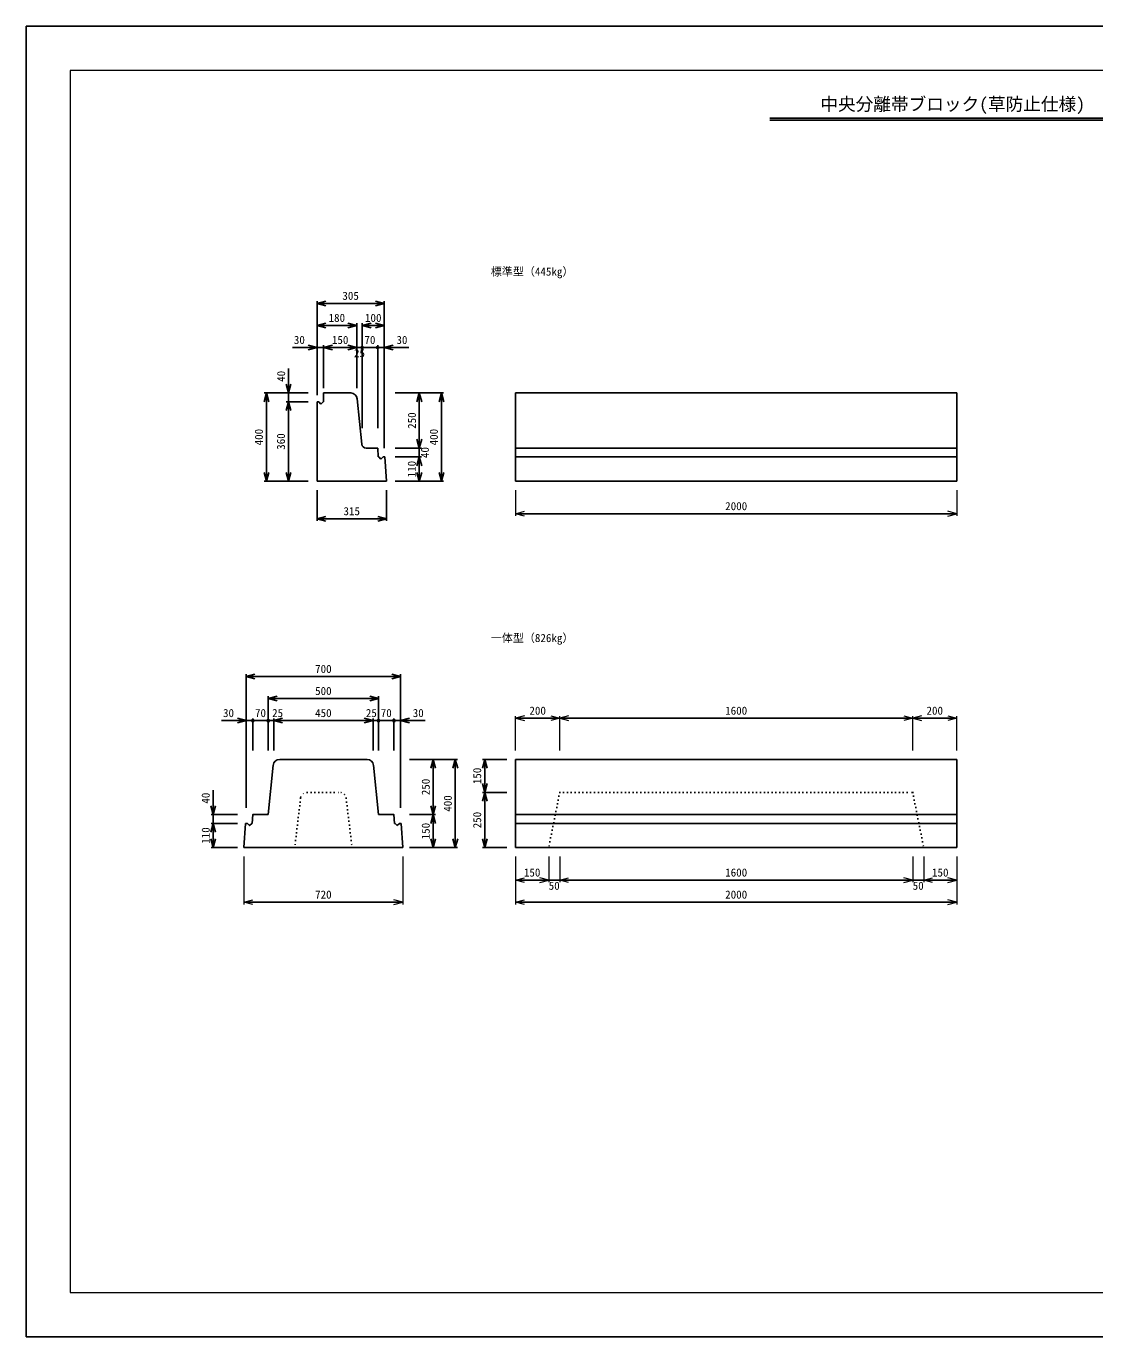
# Model space of a CAD drawing. Units: millimetres, scale not verified. Extents: x -4200 to 4200, y -2970 to 2970.
# Drawn here: x -4200 to 644, y -2970 to 2970 of the extents above; entities that cross this region are included whole.
import ezdxf
from ezdxf.enums import TextEntityAlignment as Align

# ---------------------------------------------------------------- set-up
doc = ezdxf.new("R2010")
doc.units = ezdxf.units.MM
doc.header["$LTSCALE"] = 10
doc.linetypes.add('DOTTED', pattern=[1.75, 0.25, -1.5])
for name, color, linetype, lineweight in [('0-0_DIM', 7, 'Continuous', 25), ('0-1_Defpoints', 5, 'Continuous', 25), ('0-2_OUTLINE', 3, 'Continuous', 25), ('0-3_OUTLINE2', 4, 'DOTTED', 25), ('0-4_TXT', 7, 'Continuous', 25), ('0-5_WAKU', 3, 'Continuous', 13)]:
    doc.layers.add(name, color=color, linetype=linetype, lineweight=lineweight)
doc.styles.add('ＭＳ ゴシック', font='')
doc.styles.get('ＭＳ ゴシック').set_extended_font_data('MS Gothic')

msp = doc.modelspace()

# ---------------------------------------------------------------- linework, layer by layer
at = {"layer": '0-0_DIM'}
for p, q in [((-2881.77, 1297.98), (-2881.77, 1723.85)), ((-2576.77, 1057.99), (-2576.77, 1723.85)), ((-2576.77, 1713.85), (-2881.77, 1713.85)), ((-2701.77, 1613.85), (-2881.77, 1613.85)), ((-2701.77, 1330.24), (-2701.77, 1623.85)), ((-2676.77, 1148.31), (-2676.77, 1623.85)), ((-2576.77, 1613.85), (-2676.77, 1613.85)), ((-2993.58, 1513.85), (-2881.77, 1513.85)), ((-2851.77, 1513.85), (-2881.77, 1513.85)), ((-2851.77, 1330.24), (-2851.77, 1523.85)), ((-2701.77, 1513.85), (-2851.77, 1513.85)), ((-2701.77, 1513.85), (-2676.77, 1513.85)), ((-2676.77, 1513.85), (-2606.77, 1513.85)), ((-2606.77, 1148.31), (-2606.77, 1523.85)), ((-2606.77, 1513.85), (-2576.77, 1513.85)), ((-2464.96, 1513.85), (-2576.77, 1513.85)), ((-3011.01, 1307.7), (-3011.01, 1417.91)), ((-2921.77, 1307.7), (-3121.01, 1307.7)), ((-3111.01, 1307.7), (-3111.01, 907.7)), ((-3011.01, 1307.7), (-3011.01, 1267.7)), ((-2527.35, 1307.7), (-2307.97, 1307.7)), ((-2417.97, 1307.7), (-2417.97, 1057.7)), ((-2317.97, 1307.7), (-2317.97, 907.7)), ((-2921.77, 1267.7), (-3021.01, 1267.7)), ((-3011.01, 1267.7), (-3011.01, 907.7)), ((-2527.35, 1057.7), (-2407.97, 1057.7)), ((-2527.35, 1017.7), (-2407.97, 1017.7)), ((-2417.97, 1017.7), (-2417.97, 1057.7)), ((-2417.97, 1017.7), (-2417.97, 907.7)), ((-2921.77, 907.7), (-3121.01, 907.7)), ((-2527.35, 907.7), (-2307.97, 907.7)), ((-2881.77, 867.7), (-2881.77, 727.7)), ((-2566.77, 867.7), (-2566.77, 727.7)), ((-2566.77, 737.7), (-2881.77, 737.7)), ((-1981.39, 760.57), (18.61, 760.57)), ((-3202.85, -572.95), (-3202.85, 32.8)), ((-2502.85, 22.8), (-3202.85, 22.8)), ((-2502.85, -572.95), (-2502.85, 32.8)), ((-3102.85, -312.95), (-3102.85, -67.2)), ((-2602.85, -77.2), (-3102.85, -77.2)), ((-2602.85, -312.95), (-2602.85, -67.2)), ((-3314.66, -177.2), (-3202.85, -177.2)), ((-3172.85, -177.2), (-3202.85, -177.2)), ((-3172.85, -312.95), (-3172.85, -167.2)), ((-3172.85, -177.2), (-3102.85, -177.2)), ((-3102.85, -177.2), (-3077.85, -177.2)), ((-3077.85, -312.95), (-3077.85, -167.2)), ((-2627.85, -177.2), (-3077.85, -177.2)), ((-2627.85, -312.95), (-2627.85, -167.2)), ((-2602.85, -177.2), (-2627.85, -177.2)), ((-2532.85, -177.2), (-2602.85, -177.2)), ((-2532.85, -312.95), (-2532.85, -167.2)), ((-2532.85, -177.2), (-2502.85, -177.2)), ((-2391.04, -177.2), (-2502.85, -177.2)), ((-1981.39, -166.48), (-1781.39, -166.48)), ((-1781.39, -166.48), (-181.39, -166.48)), ((18.61, -166.48), (-181.39, -166.48)), ((-2462.85, -352.95), (-2244.7, -352.95)), ((-2354.7, -602.95), (-2354.7, -352.95)), ((-2254.7, -352.95), (-2254.7, -752.95)), ((-2021.39, -352.95), (-2131.54, -352.95)), ((-2121.54, -502.95), (-2121.54, -352.95)), ((-3352.23, -492.27), (-3352.23, -602.95)), ((-2021.39, -502.95), (-2131.92, -502.95)), ((-2121.54, -502.95), (-2121.54, -752.95)), ((-3242.85, -602.95), (-3362.23, -602.95)), ((-3242.85, -642.95), (-3362.23, -642.95)), ((-3352.23, -642.95), (-3352.23, -602.95)), ((-3352.23, -642.95), (-3352.23, -752.95)), ((-2462.85, -602.95), (-2344.32, -602.95)), ((-2354.7, -602.95), (-2354.7, -752.95)), ((-3242.85, -752.95), (-3362.23, -752.95)), ((-2462.85, -752.95), (-2244.7, -752.95)), ((-2021.39, -752.95), (-2131.54, -752.95)), ((-1981.39, -900.08), (-1831.39, -900.08)), ((-1831.39, -900.08), (-1781.39, -900.08)), ((-1781.39, -900.08), (-181.39, -900.08)), ((-131.39, -900.08), (-181.39, -900.08)), ((18.61, -900.08), (-131.39, -900.08)), ((-3212.85, -1000.08), (-2492.85, -1000.08)), ((-1981.39, -1000.08), (18.61, -1000.08))]:
    msp.add_line(p, q, dxfattribs=at)
at = {"layer": '0-0_DIM', "lineweight": 13}
for p, q in [((-1981.39, 867.7), (-1981.39, 750.57)), ((18.61, 867.7), (18.61, 750.57)), ((-1981.39, -312.95), (-1981.39, -156.48)), ((-1781.39, -312.95), (-1781.39, -156.48)), ((-181.39, -312.95), (-181.39, -156.48)), ((18.61, -312.95), (18.61, -156.48)), ((-3212.85, -792.95), (-3212.85, -1010.08)), ((-2492.85, -792.95), (-2492.85, -1010.08)), ((-1981.39, -792.95), (-1981.39, -1010.08)), ((-1981.39, -792.95), (-1981.39, -910.08)), ((-1831.39, -792.95), (-1831.39, -910.08)), ((-1781.39, -792.95), (-1781.39, -910.08)), ((-181.39, -792.95), (-181.39, -910.08)), ((-131.39, -792.95), (-131.39, -910.08)), ((18.61, -792.95), (18.61, -1010.08)), ((18.61, -792.95), (18.61, -910.08))]:
    msp.add_line(p, q, dxfattribs=at)
at = {"layer": '0-0_DIM'}
for points in [[(-2841.77, 1703.13), (-2881.77, 1713.85), (-2841.77, 1724.56)], [(-2616.77, 1703.13), (-2576.77, 1713.85), (-2616.77, 1724.56)], [(-2841.77, 1603.13), (-2881.77, 1613.85), (-2841.77, 1624.56)], [(-2741.77, 1603.13), (-2701.77, 1613.85), (-2741.77, 1624.56)], [(-2636.77, 1603.13), (-2676.77, 1613.85), (-2636.77, 1624.56)], [(-2616.77, 1603.13), (-2576.77, 1613.85), (-2616.77, 1624.56)], [(-2921.77, 1503.13), (-2881.77, 1513.85), (-2921.77, 1524.56)], [(-2811.77, 1503.13), (-2851.77, 1513.85), (-2811.77, 1524.56)], [(-2741.77, 1503.13), (-2701.77, 1513.85), (-2741.77, 1524.56)], [(-2536.77, 1503.13), (-2576.77, 1513.85), (-2536.77, 1524.56)], [(-3121.72, 1267.7), (-3111.01, 1307.7), (-3100.29, 1267.7)], [(-3021.72, 1347.7), (-3011.01, 1307.7), (-3000.29, 1347.7)], [(-2407.26, 1267.7), (-2417.97, 1307.7), (-2428.69, 1267.7)], [(-2307.26, 1267.7), (-2317.97, 1307.7), (-2328.69, 1267.7)], [(-3021.72, 1227.7), (-3011.01, 1267.7), (-3000.29, 1227.7)], [(-2428.69, 1097.7), (-2417.97, 1057.7), (-2407.26, 1097.7)], [(-2407.26, 977.7), (-2417.97, 1017.7), (-2428.69, 977.7)], [(-3100.29, 947.7), (-3111.01, 907.7), (-3121.72, 947.7)], [(-3000.29, 947.7), (-3011.01, 907.7), (-3021.72, 947.7)], [(-2428.69, 947.7), (-2417.97, 907.7), (-2407.26, 947.7)], [(-2328.69, 947.7), (-2317.97, 907.7), (-2307.26, 947.7)], [(-2841.77, 726.98), (-2881.77, 737.7), (-2841.77, 748.42)], [(-2606.77, 748.42), (-2566.77, 737.7), (-2606.77, 726.98)], [(-3162.85, 12.08), (-3202.85, 22.8), (-3162.85, 33.52)], [(-2542.85, 12.08), (-2502.85, 22.8), (-2542.85, 33.52)], [(-3062.85, -87.92), (-3102.85, -77.2), (-3062.85, -66.48)], [(-2642.85, -87.92), (-2602.85, -77.2), (-2642.85, -66.48)], [(-3242.85, -187.92), (-3202.85, -177.2), (-3242.85, -166.48)], [(-3037.85, -187.92), (-3077.85, -177.2), (-3037.85, -166.48)], [(-2667.85, -187.92), (-2627.85, -177.2), (-2667.85, -166.48)], [(-2462.85, -187.92), (-2502.85, -177.2), (-2462.85, -166.48)], [(-2343.98, -392.95), (-2354.7, -352.95), (-2365.41, -392.95)], [(-2243.98, -392.95), (-2254.7, -352.95), (-2265.41, -392.95)], [(-2110.82, -392.95), (-2121.54, -352.95), (-2132.26, -392.95)], [(-2132.26, -462.95), (-2121.54, -502.95), (-2110.82, -462.95)], [(-2132.26, -542.95), (-2121.54, -502.95), (-2110.82, -542.95)], [(-3341.51, -562.95), (-3352.23, -602.95), (-3362.95, -562.95)], [(-2343.98, -562.95), (-2354.7, -602.95), (-2365.41, -562.95)], [(-3362.95, -682.95), (-3352.23, -642.95), (-3341.51, -682.95)], [(-2343.98, -642.95), (-2354.7, -602.95), (-2365.41, -642.95)], [(-3341.51, -712.95), (-3352.23, -752.95), (-3362.95, -712.95)], [(-2365.41, -712.95), (-2354.7, -752.95), (-2343.98, -712.95)], [(-2265.41, -712.95), (-2254.7, -752.95), (-2243.98, -712.95)], [(-2132.26, -712.95), (-2121.54, -752.95), (-2110.82, -712.95)]]:
    msp.add_lwpolyline(points, dxfattribs=at)
at = {"layer": '0-0_DIM', "lineweight": 13}
for points in [[(-1941.39, 749.85), (-1981.39, 760.57), (-1941.39, 771.28)], [(-21.39, 749.85), (18.61, 760.57), (-21.39, 771.28)], [(-1941.39, -155.76), (-1981.39, -166.48), (-1941.39, -177.2)], [(-1821.39, -155.76), (-1781.39, -166.48), (-1821.39, -177.2)], [(-1741.39, -155.76), (-1781.39, -166.48), (-1741.39, -177.2)], [(-221.39, -155.76), (-181.39, -166.48), (-221.39, -177.2)], [(-141.39, -155.76), (-181.39, -166.48), (-141.39, -177.2)], [(-21.39, -155.76), (18.61, -166.48), (-21.39, -177.2)], [(-1941.39, -910.8), (-1981.39, -900.08), (-1941.39, -889.37)], [(-1871.39, -910.8), (-1831.39, -900.08), (-1871.39, -889.37)], [(-1741.39, -910.8), (-1781.39, -900.08), (-1741.39, -889.37)], [(-221.39, -910.8), (-181.39, -900.08), (-221.39, -889.37)], [(-91.39, -910.8), (-131.39, -900.08), (-91.39, -889.37)], [(-21.39, -910.8), (18.61, -900.08), (-21.39, -889.37)], [(-3172.85, -1010.8), (-3212.85, -1000.08), (-3172.85, -989.37)], [(-2532.85, -1010.8), (-2492.85, -1000.08), (-2532.85, -989.37)], [(-1941.39, -1010.8), (-1981.39, -1000.08), (-1941.39, -989.37)], [(-21.39, -1010.8), (18.61, -1000.08), (-21.39, -989.37)]]:
    msp.add_lwpolyline(points, dxfattribs=at)
at = {"layer": '0-0_DIM'}
for centre in [(-2676.77, 1513.85), (-2606.77, 1513.85), (-3172.85, -177.2), (-3102.85, -177.2), (-2602.85, -177.2), (-2532.85, -177.2)]:
    msp.add_circle(centre, 5, dxfattribs=at)
at = {"layer": '0-1_Defpoints'}
msp.add_lwpolyline([(-4200, -2970), (4200, -2970), (4200, 2970), (-4200, 2970)], close=True, dxfattribs=at)
at = {"layer": '0-2_OUTLINE'}
for p, q in [((-2851.77, 1307.7), (-2728.92, 1307.7)), ((-2851.77, 1307.7), (-2851.77, 1267.7)), ((-1981.39, 1307.7), (-1981.39, 907.7)), ((-2881.77, 1267.7), (-2881.77, 907.7)), ((-2881.77, 1267.7), (-2873.77, 1267.7)), ((-2863.77, 1257.7), (-2873.77, 1267.7)), ((-2863.77, 1257.7), (-2853.77, 1267.7)), ((-2853.77, 1267.7), (-2851.77, 1267.7)), ((-2699.07, 1280.69), (-2678.57, 1075.71)), ((-2658.67, 1057.7), (-2606.77, 1057.7)), ((-2606.77, 1057.7), (-2604.1, 1017.7)), ((-2592.1, 1007.7), (-2582.1, 1017.7)), ((-2582.1, 1017.7), (-2574.1, 1017.7)), ((-2566.77, 907.7), (-2574.1, 1017.7)), ((-1981.39, 1057.7), (18.61, 1057.7)), ((-1981.39, 1017.7), (18.61, 1017.7)), ((-2881.77, 907.7), (-2566.77, 907.7)), ((-1981.39, 907.7), (18.61, 907.7)), ((-3050.7, -352.95), (-2655, -352.95)), ((-1981.39, -352.95), (18.61, -352.95)), ((-1981.39, -352.95), (-1981.39, -752.95)), ((18.61, -352.95), (18.61, -752.95)), ((-3102.85, -602.95), (-3080.55, -379.96)), ((-2602.85, -602.95), (-2625.15, -379.96)), ((-3212.85, -752.95), (-3205.52, -642.95)), ((-3197.52, -642.95), (-3205.52, -642.95)), ((-2528.19, -642.95), (-2530.19, -642.95)), ((-2518.19, -652.95), (-2528.19, -642.95)), ((-2518.19, -652.95), (-2508.19, -642.95)), ((-2508.19, -642.95), (-2500.19, -642.95)), ((-2492.85, -752.95), (-2500.19, -642.95)), ((-1981.39, -602.95), (18.61, -602.95)), ((-1981.39, -642.95), (18.61, -642.95)), ((-3212.85, -752.95), (-2492.85, -752.95)), ((-1981.39, -752.95), (18.61, -752.95))]:
    msp.add_line(p, q, dxfattribs=at)
for points in [[(-1981.39, 1307.7), (18.61, 1307.7), (18.61, 907.7)], [(-2604.1, 1017.7), (-2602.1, 1017.7), (-2592.1, 1007.7)], [(-3197.52, -642.95), (-3187.52, -652.95), (-3177.52, -642.95), (-3175.52, -642.95)], [(-3102.85, -602.95), (-3172.85, -602.95), (-3175.52, -642.95)], [(-2602.85, -602.95), (-2532.85, -602.95), (-2530.19, -642.95)]]:
    msp.add_lwpolyline(points, dxfattribs=at)
for centre, radius, start, end in [((-2728.92, 1277.7), 30, 5.71059, 90), ((-2658.67, 1077.7), 20, 185.71059, 270), ((-3050.7, -382.95), 30, 90, 174.28941), ((-2655, -382.95), 30, 5.71059, 90)]:
    msp.add_arc(centre, radius, start, end, dxfattribs=at)
at = {"layer": '0-3_OUTLINE2'}
for p, q in [((-2956.02, -529.37), (-2982.85, -752.95)), ((-2926.24, -502.95), (-2779.47, -502.95)), ((-2749.68, -529.37), (-2722.85, -752.95)), ((-1781.39, -502.95), (-1831.39, -752.95))]:
    msp.add_line(p, q, dxfattribs=at)
msp.add_lwpolyline([(-1781.39, -502.95), (-181.39, -502.95), (-131.39, -752.95)], dxfattribs=at)
for centre, start, end in [((-2926.24, -532.95), 90, 173.15723), ((-2779.47, -532.95), 6.84277, 90)]:
    msp.add_arc(centre, 30, start, end, dxfattribs=at)
at = {"layer": '0-4_TXT'}
for p, q in [((-828.71, 2553.33), (828.71, 2553.33)), ((-828.71, 2543.73), (828.71, 2543.73))]:
    msp.add_line(p, q, dxfattribs=at)
at = {"layer": '0-5_WAKU'}
msp.add_lwpolyline([(-4000, -2770), (4000, -2770), (4000, 2770), (-4000, 2770)], close=True, dxfattribs=at)

# ---------------------------------------------------------------- texts
at = {"layer": '0-0_DIM', "style": 'ＭＳ ゴシック'}
for s, p in [('305', (-2766.77, 1718.85)), ('180', (-2829.27, 1618.85)), ('100', (-2664.27, 1618.85)), ('30', (-2986.78, 1518.85)), ('150', (-2814.27, 1518.85)), ('70', (-2666.77, 1518.85)), ('30', (-2521.75, 1518.85)), ('25', (-2714.27, 1458.85)), ('315', (-2761.77, 742.7)), ('2000', (-1031.39, 765.57)), ('700', (-2890.35, 27.8)), ('500', (-2890.35, -72.2)), ('200', (-1918.89, -161.48)), ('1600', (-1031.39, -161.48)), ('200', (-118.89, -161.48)), ('30', (-3307.87, -172.2)), ('70', (-3162.85, -172.2)), ('25', (-3085.35, -172.2)), ('450', (-2890.35, -172.2)), ('25', (-2660.35, -172.2)), ('70', (-2592.85, -172.2)), ('30', (-2447.84, -172.2)), ('150', (-1943.89, -895.08)), ('1600', (-1031.39, -895.08)), ('150', (-93.89, -895.08)), ('720', (-2890.35, -995.08)), ('50', (-1831.39, -955.08)), ('2000', (-1031.39, -995.08)), ('50', (-181.39, -955.08))]:
    msp.add_text(s, height=36.66, dxfattribs=at).set_placement(p, align=Align.BOTTOM_LEFT)
for s, p in [('40', (-3015.25, 1358.11)), ('250', (-2422.21, 1145.2)), ('400', (-3116.01, 1070.2)), ('400', (-2322.97, 1070.2)), ('360', (-3016.01, 1050.2)), ('40', (-2362.97, 1012.7)), ('110', (-2422.97, 925.2)), ('150', (-2126.54, -465.45)), ('250', (-2359.7, -515.45)), ('40', (-3357.23, -553.64)), ('400', (-2259.7, -590.45)), ('250', (-2126.54, -665.45)), ('150', (-2359.7, -715.45)), ('110', (-3357.23, -735.45))]:
    msp.add_text(s, height=36.66, rotation=90, dxfattribs=at).set_placement(p, align=Align.BOTTOM_LEFT)
at = {"layer": '0-4_TXT', "style": 'ＭＳ ゴシック'}
for s, height, p in [('中央分離帯ブロック(草防止仕様)', 58.65, (-600, 2570)), ('標準型（445kg）', 36.66, (-2094.06, 1828.45)), ('一体型（826kg）', 36.66, (-2094.06, 167.8))]:
    msp.add_text(s, height=height, dxfattribs=at).set_placement(p, align=Align.BOTTOM_LEFT)

doc.saveas('drawing.dxf')
